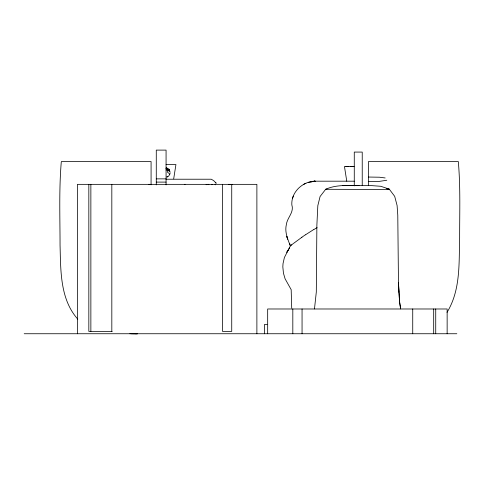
<?xml version="1.0" encoding="UTF-8"?>
<svg xmlns="http://www.w3.org/2000/svg" width="484" height="484" viewBox="0 0 484 484"><rect width="100%" height="100%" fill="white"/><g stroke="black" fill="none" stroke-linecap="round" stroke-linejoin="round"><path stroke-width="0.73" d="M435.727 333.742L435.727 308.986M166.072 168.057L166.678 167.906L169.291 169.333L169.279 170.41L168.208 169.866M61.268 162.11C58.951 189.698 60.04 217.455 60.046 245.116C60.778 270.338 59.883 299.033 77.742 319.101M314.479 308.913L316.306 292.04L316.887 224.866L317.825 205.658L320.075 196.528L325.69 189.274C336.132 184.531 347.827 185.572 359.031 185.39L356.139 185.354M308.223 182.438L315.06 181.185C302.633 181.355 291.047 192.124 291.834 204.889C294.326 212.385 287.133 217.594 286.346 224.667C284.55 232.108 287.744 239.181 290.364 245.908L284.398 257.518L283.025 263.623L282.831 266.859L283.455 273.236L285.106 278.832L291.18 289.668L291.707 308.157M185.063 184.35L184.525 184.35M292.596 198.234L293.298 196.099M170.059 172.364L170.253 171.917M288.216 250.004L286.794 252.267L289.583 247.929M212.561 184.392L211.441 184.719M447.028 312.325C460.829 290.013 458.868 262.588 459.649 237.402C459.606 212.282 460.544 187.072 458.342 162.019M289.801 243.773L290.364 245.908L291.664 244.862M169.539 174.071L170.144 173.599L168.62 176.206L166.744 177.017M293.51 243.422L301.925 237.245M305.483 234.8L313.795 229.495M166.072 168.238L166.678 167.906L167.137 169.321M149.423 184.35L148.884 184.35M231.298 184.731L232.078 184.35M303.71 184.331L305.894 183.279M208.913 184.35L207.902 184.35M386.795 180.242L379.093 181.421L368.53 181.53M168.571 169.497L169.291 169.333M167.004 176.956L167.652 176.811M310.728 181.79L315.066 181.185L310.728 181.784L315.066 181.185L313.336 181.349M326.912 189.177L325.69 189.274L382.015 189.492L389.275 189.153L394.69 196.341L397.098 205.537L397.781 215.186L398.465 282.438L399.542 301.592L400.637 308.913L399.542 301.58L398.435 282.432L398.786 292.021M350.434 185.414L342.793 185.668M166.072 170.023L167.785 169.981L169.654 171.675L169.751 170.888L167.567 168.886L166.072 168.874M458.245 161.487L368.53 161.487L368.53 185.336M61.371 161.571L151.081 161.571L151.081 184.803M166.072 164.548L175.934 164.548L173.629 179.219L166.072 179.219M345.939 166.514L351.057 166.514M351.971 166.514L354.155 166.514M346.774 166.514L344.463 166.514L346.762 181.185M347.536 166.514L348.837 166.514M350.277 166.514L353.266 166.514M156.278 178.868L166.072 178.874M174.022 179.219L211.187 179.219L213.613 180.556L216.191 183.261L215.434 182.262M314.963 181.185L354.27 181.185M156.278 182.099L166.072 182.099M355.008 185.372L372.178 185.656L380.793 186.286L389.275 189.153L386.643 188.893M267.059 324.395L264.56 324.395L264.56 333.742M112.203 331.389L88.826 331.389L88.826 184.35M24.2 333.742L456.836 333.742M368.53 177.047L379.516 177.217L385.161 177.961M354.385 185.366L357.355 185.372M132.301 333.742L129.863 333.718M135.605 333.785L132.537 333.736M135.956 333.779L137.468 333.803M137.22 333.803L135.822 333.785M131.273 333.724L133.887 333.766M135.913 333.779L134.165 333.754M230.094 184.652L228.702 184.35M169.043 173.387L167.591 172.34L167.567 168.886M206.099 184.362L206.607 184.743M215.029 184.35L215.495 184.827M208.404 184.35L208.725 184.688M447.143 333.742L447.143 308.986L267.67 308.986L267.67 333.742M433.688 308.986L433.688 333.742M412.731 308.986L412.731 333.742M362.232 185.596L362.232 152.079L354.27 152.079L354.27 185.856M302.058 308.986L302.058 333.742M292.82 308.986L292.82 333.742M256.883 333.742L256.883 184.35L77.41 184.35L77.41 333.742M231.733 184.35L231.733 331.389L222.501 331.389L222.501 184.35M166.072 184.882L166.072 150.107L156.278 150.107L156.278 184.882M111.822 184.35L111.822 331.389M90.865 184.35L90.865 331.389M314.001 229.464A73.743 14.508 -23.4 0 1 317.074 227.643M301.75 237.317A70.585 6.903 -28.5 0 1 305.307 234.879M291.368 245.079A54.662 0.557 -36.3 0 1 293.068 243.742M351.922 185.378L349.593 185.445L353.677 185.354L351.922 185.378M287.647 239.048L286.8 236.434L287.647 239.054"/></g></svg>
